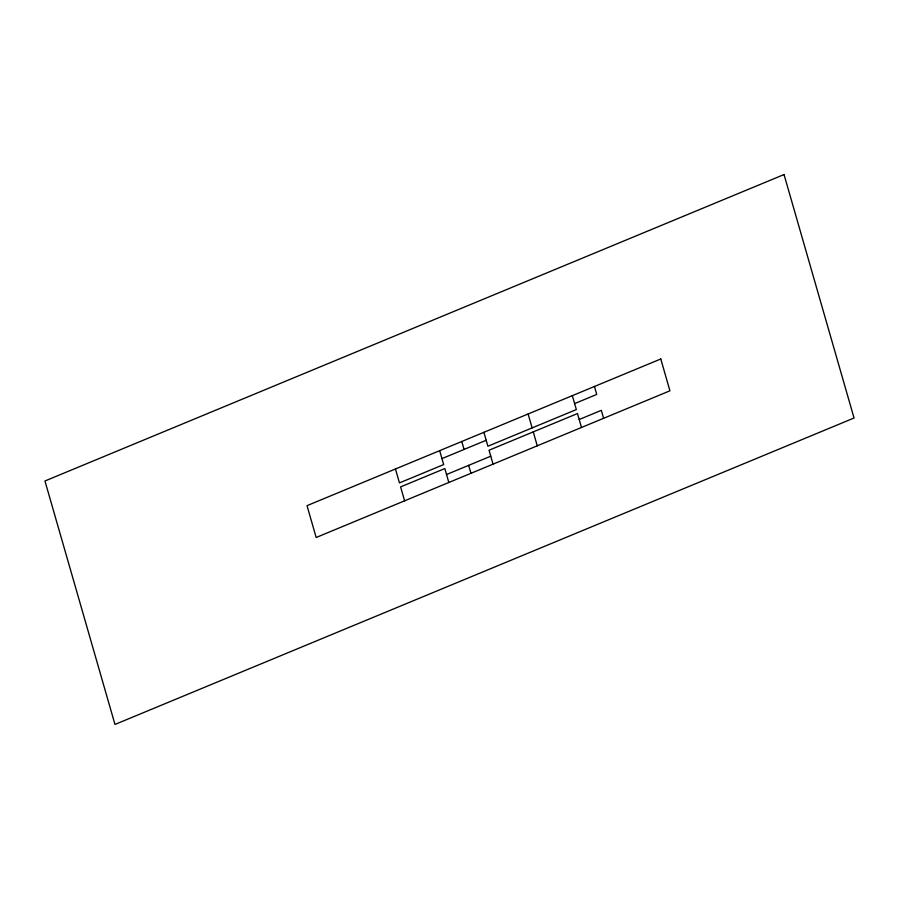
<?xml version="1.0" encoding="UTF-8"?>
<svg xmlns="http://www.w3.org/2000/svg" width="899" height="899" viewBox="0 0 899 899"><rect width="100%" height="100%" fill="white"/><g stroke="black" fill="none" stroke-linecap="round" stroke-linejoin="round"><path stroke-width="1.35" d="M441.96 458.614L486.179 440.274M574.618 403.606L596.734 394.436L594.441 386.48M446.545 474.526L490.764 456.186M579.203 419.518L601.307 410.349L603.6 418.316M572.337 395.65L576.338 409.573L487.899 446.241L483.898 432.318M581.484 427.474L577.484 413.551L489.045 450.219L493.045 464.154M528.118 413.978L532.118 427.913M533.264 431.891L537.265 445.814M461.783 441.488L464.075 449.444M468.649 465.356L470.941 473.312M439.678 450.646L443.679 464.581L399.459 482.909L395.459 468.986M448.826 482.482L444.825 468.559L400.606 486.887L404.606 500.822M784.029 174.552L44.95 480.987L114.971 724.448L854.05 418.013L784.029 174.552M660.776 358.982L307.02 505.654L316.167 537.49L669.924 390.807L660.776 358.982"/></g></svg>
